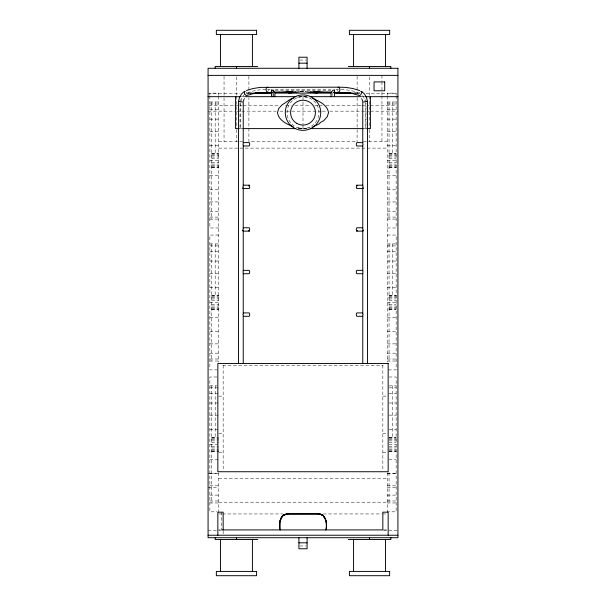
<?xml version="1.0" encoding="UTF-8"?>
<svg xmlns="http://www.w3.org/2000/svg" width="606" height="606" viewBox="0 0 606 606"><rect width="100%" height="100%" fill="white"/><g stroke="black" fill="none" stroke-linecap="round" stroke-linejoin="round"><path stroke-width="0.45" stroke-dasharray="3.03 2.27" d="M268.64 91.112L268.935 89.673M241.082 100.914L241.688 98.528L243.4 95.612L245.195 94.021M243.87 99.596L244.763 98.074M358.79 93.574L359.608 92.263M308.613 128.063L310.113 127.699M297.387 97.218L303 96.672L307.136 97.218M300.334 91.68L305.803 91.453M298.864 128.063L303 128.608L306.545 128.328M300.25 91.521L305.78 91.476M300.22 91.476L305.75 91.521M249.877 93.119L251.74 93.059M300.205 91.438L305.666 91.68M251.732 92.998L247.998 93.119L251.702 93.119M299.826 60.039L306.174 60.039M267.488 89.574L270.079 89.574M275.253 89.574L330.747 89.574M335.921 89.574L338.512 89.574M275.124 90.218L330.876 90.218M354.298 93.119L358.002 93.119L354.268 92.998M208.078 93.271L240.014 93.271M246.225 93.271L248.884 93.271M357.116 93.271L359.775 93.271M365.986 93.271L396.983 93.271M241.249 96.672L243.968 96.672M298.75 96.672L307.25 96.672M362.032 96.672L364.751 96.672M209.858 101.99L218.728 101.99M387.272 101.99L396.142 101.99M209.858 103.99L218.728 103.99M387.272 103.99L396.142 103.99M208.972 105.542L233.795 105.542M234.734 105.542L242.264 105.542M243.211 105.542L279.934 105.542M285.577 105.542L291.228 105.542M294.993 105.542L311.007 105.542M314.772 105.542L318.536 105.542M319.476 105.542L322.301 105.542M326.066 105.542L360.911 105.542M361.85 105.542L369.38 105.542M370.327 105.542L397.028 105.542M209.858 109.837L218.728 109.837M387.272 109.837L396.142 109.837M208.078 111.163L235.582 111.163M236.469 111.163L276.177 111.163M279.942 111.163L285.593 111.163M286.532 111.163L321.354 111.163M322.294 111.163L326.058 111.163M329.823 111.163L369.531 111.163M370.417 111.163L397.922 111.163M209.858 119.14L218.728 119.14M387.272 119.14L396.142 119.14M240.014 128.608L241.9 128.608M298.303 128.608L307.696 128.608M364.1 128.608L365.986 128.608L365.986 103.247M209.858 131.267L218.728 131.267M387.272 131.267L396.142 131.267M218.728 141.668L242.68 141.668M355.23 141.668L248.884 141.668L248.884 97.786M363.32 141.668L387.272 141.668M209.858 145.387L218.728 145.387M387.272 145.387L396.142 145.387M218.728 148.122L387.272 148.122M211.63 153.447L218.728 153.447M389.044 153.447L396.142 153.447M211.63 153.689L218.728 153.689M389.044 153.689L396.142 153.689M211.63 154.394L218.728 154.394M389.044 154.394L396.142 154.394M211.63 155.522L218.728 155.522M389.044 155.522L396.142 155.522M211.63 156.992L218.728 156.992M389.044 156.992L396.142 156.992M211.63 158.704L218.728 158.704M389.044 158.704L396.142 158.704M209.858 160.537L218.728 160.537M387.272 160.537L396.142 160.537M211.63 162.378L218.728 162.378M389.044 162.378L396.142 162.378M211.63 164.09L218.728 164.09M389.044 164.09L396.142 164.09M211.63 165.559L218.728 165.559M389.044 165.559L396.142 165.559M211.63 166.688L218.728 166.688M389.044 166.688L396.142 166.688M211.63 167.392L218.728 167.392M389.044 167.392L396.142 167.392M211.63 167.635L218.728 167.635M389.044 167.635L396.142 167.635M209.858 175.695L218.728 175.695M387.272 175.695L396.142 175.695M209.858 189.814L218.728 189.814M387.272 189.814L396.142 189.814M209.858 201.942L218.728 201.942M387.272 201.942L396.142 201.942M209.858 211.244L218.728 211.244M387.272 211.244L396.142 211.244M209.858 217.092L218.728 217.092M387.272 217.092L396.142 217.092M209.858 219.092L218.728 219.092M387.272 219.092L396.142 219.092M218.728 227.962L209.858 227.962L209.858 96.263M387.272 227.962L396.142 227.962L396.142 96.263M218.728 235.06L209.858 235.06L209.858 369.895L216.956 369.895M387.272 235.06L396.142 235.06L396.142 369.895L387.272 369.895M209.858 243.93L218.728 243.93M387.272 243.93L396.142 243.93M209.858 245.922L218.728 245.922M387.272 245.922L396.142 245.922M209.858 251.77L218.728 251.77M387.272 251.77L396.142 251.77M209.858 261.072L218.728 261.072M387.272 261.072L396.142 261.072M209.858 273.2L218.728 273.2M387.272 273.2L396.142 273.2M209.858 287.32L218.728 287.32M387.272 287.32L396.142 287.32M211.63 295.38L218.728 295.38M389.044 295.38L396.142 295.38M211.63 295.622L218.728 295.622M389.044 295.622L396.142 295.622M211.63 296.326L218.728 296.326M389.044 296.326L396.142 296.326M211.63 297.455L218.728 297.455M389.044 297.455L396.142 297.455M211.63 298.925L218.728 298.925M389.044 298.925L396.142 298.925M211.63 300.637L218.728 300.637M389.044 300.637L396.142 300.637M209.858 302.477L218.728 302.477M387.272 302.477L396.142 302.477M211.63 304.31L218.728 304.31M389.044 304.31L396.142 304.31M211.63 306.022L218.728 306.022M389.044 306.022L396.142 306.022M211.63 307.492L218.728 307.492M389.044 307.492L396.142 307.492M211.63 308.621L218.728 308.621M389.044 308.621L396.142 308.621M211.63 309.333L218.728 309.333M389.044 309.333L396.142 309.333M211.63 309.575L218.728 309.575M389.044 309.575L396.142 309.575M209.858 317.627L218.728 317.627M387.272 317.627L396.142 317.627M209.858 331.747L218.728 331.747M387.272 331.747L396.142 331.747M209.858 343.875L218.728 343.875M387.272 343.875L396.142 343.875M209.858 353.177L218.728 353.177M387.272 353.177L396.142 353.177M209.858 359.032L218.728 359.032M387.272 359.032L396.142 359.032M209.858 361.024L218.728 361.024M387.272 361.024L396.142 361.024M222.788 365.282L383.212 365.282M216.956 376.993L209.858 376.993L209.858 511.828L216.956 511.828M389.044 376.993L396.142 376.993L396.142 511.828L387.272 511.828M209.858 385.863L216.956 385.863M389.044 385.863L396.142 385.863M209.858 387.855L218.728 387.855M389.044 387.855L396.142 387.855M209.858 393.703L218.728 393.703M389.044 393.703L396.142 393.703M218.728 396.135L223.16 396.135M382.84 396.135L387.272 396.135M209.858 403.013L218.728 403.013M389.044 403.013L396.142 403.013M209.858 415.133L218.728 415.133M389.044 415.133L396.142 415.133M209.858 429.26L218.728 429.26M389.044 429.26L396.142 429.26M218.728 433.358L223.16 433.358M382.84 433.358L388.158 433.358M211.63 437.312L216.956 437.312M389.044 437.312L396.142 437.312M211.63 437.555L218.728 437.555M389.044 437.555L396.142 437.555M211.63 438.267L218.728 438.267M389.044 438.267L396.142 438.267M211.63 439.395L218.728 439.395M389.044 439.395L396.142 439.395M211.63 440.865L218.728 440.865M389.044 440.865L396.142 440.865M211.63 442.577L218.728 442.577M389.044 442.577L396.142 442.577M209.858 444.41L218.728 444.41M389.044 444.41L396.142 444.41M211.63 446.243L218.728 446.243M389.044 446.243L396.142 446.243M211.63 447.955L218.728 447.955M389.044 447.955L396.142 447.955M211.63 449.425L218.728 449.425M389.044 449.425L396.142 449.425M211.63 450.553L218.728 450.553M389.044 450.553L396.142 450.553M211.63 451.265L218.728 451.265M389.044 451.265L396.142 451.265M211.63 451.508L218.728 451.508M389.044 451.508L396.142 451.508M218.728 452.258L223.16 452.258M382.84 452.258L387.272 452.258M209.858 459.56L218.728 459.56M389.044 459.56L396.142 459.56M208.078 473.491L218.728 473.491M387.272 473.491L397.028 473.491M209.858 473.687L218.728 473.687M387.272 473.687L396.142 473.687M218.728 478.46L387.272 478.46M209.858 485.807L218.728 485.807M387.272 485.807L396.142 485.807M208.078 487.686L218.728 487.686M387.272 487.686L397.028 487.686M209.858 495.117L218.728 495.117M387.272 495.117L396.142 495.117M209.858 500.965L218.728 500.965M387.272 500.965L396.142 500.965M218.728 502.207L387.272 502.207M209.858 502.957L218.728 502.957M387.272 502.957L396.142 502.957M218.728 513.941L221.554 513.941M222.493 513.941L282.752 513.941M323.248 513.941L381.621 513.941M382.568 513.941L387.272 513.941M218.728 529.909L220.501 529.909M383.727 529.909L387.272 529.909M208.078 530.621L220.607 530.621M383.507 530.621L397.028 530.621M299.826 545.961L306.174 545.961M354.26 93.059L356.123 93.119M305.068 96.945L308.613 97.218L310.386 97.93M300.932 128.336L296.205 127.586M246.392 92.263L247.21 93.574M362.6 95.612L364.312 98.528L365.123 101.71M361.237 98.074L362.13 99.596M337.065 89.673L337.36 91.112M396.142 95.422L396.142 93.119L387.272 93.119L387.272 95.422M392.597 101.99L392.597 153.689M392.597 243.93L392.597 295.622M392.597 385.863L392.597 437.555M389.044 101.99L389.044 219.092M389.044 243.93L389.044 361.024M389.044 472.748L389.044 502.957M387.272 96.263L387.272 362.04M387.272 472.703L387.272 513.04M382.84 365.282L382.84 470.824M381.954 75.379L381.954 80.984M381.954 81.916L381.954 95.157M381.954 95.922L381.954 141.668M369.531 76.811L369.531 95.157M369.531 96.096L369.531 128.73M369.531 129.654L369.531 141.668M365.797 99.49L365.797 102.308M365.797 103.247L365.797 128.608M357.116 76.311L357.116 94.051M357.116 97.786L357.116 141.668M332.77 92.794L332.77 95.453M303 96.672L303 123.912M303 124.851L303 128.608M248.884 76.311L248.884 94.051M240.203 99.49L240.203 102.308M240.203 103.247L240.203 128.608M240.014 103.247L240.014 127.669M236.469 76.811L236.469 95.157M236.469 96.096L236.469 128.73M236.469 129.654L236.469 141.668M224.046 76.311L224.046 97.036M224.046 97.786L224.046 141.668M223.16 365.282L223.16 470.824M223.16 530.795L223.16 534.348M221.387 512.168L221.387 528.977M218.728 95.422L218.728 93.119L209.858 93.119L209.858 95.422M218.728 96.263L218.728 362.04M218.728 472.703L218.728 513.04M215.175 101.99L215.175 153.689M215.175 243.93L215.175 295.622M215.175 385.863L215.175 437.555M211.63 101.99L211.63 219.092M211.63 243.93L211.63 361.024M211.63 385.863L211.63 502.957M290.592 122.685A15.968 15.968 0 0 1 299.955 96.96A15.968 15.968 0 0 1 318.271 117.306A15.968 15.968 0 0 1 291.706 123.927M247.286 92.832A75.561 62.872 -90 0 1 266.64 89.552M341.072 89.544A75.561 62.872 -90 0 1 358.714 92.832"/><path stroke-width="0.91" d="M326.066 529.909C327.513 523.887 326.089 513.744 318.036 513.858L287.964 513.858C279.889 513.752 278.495 523.902 279.934 529.909M281.169 517.963L279.934 521.887L280.714 518.88L282.275 516.198L280.177 520.857L280.116 529.909M334.376 90.953L334.459 90.059L332.77 90.218L332.596 90.953L331.081 91.93L331.081 96.672M282.419 516.342L284.032 515.077L286.933 514.1L318.036 514.032C325.876 513.396 327.21 524.175 325.884 529.909M243.241 231.136L249.286 231.136L249.725 229.394L249.233 227.765L243.241 227.765M238.514 363.509L238.514 101.346L239.506 97.468L241.589 93.922L244.468 91.362L245.339 91.415M243.445 101.24L243.87 99.596M319.089 513.926L318.036 514.032L320.12 514.123M362.759 185.186L356.767 185.186L356.275 186.815L356.714 188.557L362.759 188.557M319.067 514.1L321.119 514.456M244.468 91.362L244.377 93.4L245.195 94.71L246.241 95.559L247.119 95.612L247.483 94.854M322.066 514.918L320.074 514.297M322.937 515.501L321.051 514.63M281.745 517.107L282.404 516.327M323.596 516.327L325.452 518.812L326.066 521.887L325.286 518.88L323.581 516.342M248.483 185.921L249.233 185.186L249.725 186.815L249.286 188.557L243.241 188.557M362.759 227.765L356.767 227.765L356.275 229.394L356.714 231.136L357.479 230.583M284.04 515.092C279.646 516.168 294.137 512.131 284.881 514.456M362.759 188.383L363.6 188.004M362.759 230.962L363.6 230.583M293.622 98.127C288.986 99.02 286.29 102.74 282.237 104.656L278.745 108.504L277.48 112.64C278.639 120.488 286.986 124.147 293.372 126.821M312.378 127.154L319.089 123.927L320.453 122.48L323.763 120.624L327.255 116.769L328.52 112.64C327.361 104.785 319.014 101.126 312.628 98.46M246.331 90.544L253.164 88.514L260.141 87.393L338.928 87.181L345.859 87.393L352.836 88.514L359.669 90.544M248.24 95.119L254.649 93.218M367.486 101.475L362.759 102.066L362.759 143.789L363.161 144.236L362.759 144.773L362.759 186.368L363.161 186.815L362.759 187.352L362.759 228.947L363.161 229.394L362.759 229.932L362.759 271.533L363.161 271.973L362.759 272.511L362.759 314.113L363.161 314.552L362.759 315.09L362.759 363.509M288.767 93.119L299.44 91.794M338.034 87.241L338.928 87.181L339.951 89.476L339.693 90.953L338.989 91.9L338.095 91.96M295.667 91.824L275.503 93.119L330.497 93.119L310.333 91.824M360.661 91.415L361.532 91.362L364.411 93.922L366.494 97.468L367.486 101.346L367.486 363.509M264.11 93.119L271.518 92.786M275.222 92.612L292.812 91.809M255.368 93.119L272.177 92.498M274.98 92.392L290.857 91.801M272.245 92.377L255.467 92.938L272.238 92.339M275.041 92.279L279.699 92.127M366.585 101.361L367.486 101.346M298.917 63.175L307.083 63.175M257.755 66.508L215.175 66.508L215.175 68.281M348.245 66.508L390.825 66.508L390.825 68.281M208.078 75.379L397.922 75.379M252.619 93.119L271.996 93.119M334.004 93.119L353.381 93.119M208.078 96.672L240.4 96.672M244.612 96.672L295.88 96.672M310.12 96.672L361.388 96.672M365.6 96.672L397.922 96.672M239.431 128.608L235.582 128.608L235.582 96.672M242.68 128.608L295.652 128.608M310.348 128.608L363.32 128.608M366.569 128.608L370.417 128.608L370.417 96.672M243.241 142.607L249.233 142.607L249.725 144.236L249.286 145.978L243.241 145.978M362.759 142.607L356.767 142.607L356.275 144.236L356.714 145.978L362.759 145.978M243.241 185.186L249.233 185.186M356.714 231.136L362.759 231.136M243.241 270.344L249.233 270.344L249.725 271.973L249.286 273.715L243.241 273.715M362.759 270.344L356.767 270.344L356.275 271.973L356.714 273.715L362.759 273.715M243.241 312.923L249.233 312.923L249.725 314.552L249.286 316.294L243.241 316.294M362.759 312.923L356.767 312.923L356.275 314.552L356.714 316.294L362.759 316.294M221.387 529.909L382.84 529.909L382.84 512.168L388.158 512.168L388.158 535.234M208.078 535.234L397.922 535.234M257.755 539.491L215.175 539.491L215.175 537.719M348.245 539.491L390.825 539.491L390.825 537.719M298.917 542.824L307.083 542.824M238.514 101.346L239.415 101.361M333.762 92.339L350.541 92.885L333.755 92.377M326.301 92.127L330.959 92.279M315.143 91.801L331.02 92.392M333.823 92.498L350.632 93.119M313.188 91.809L330.778 92.612M334.482 92.786L341.89 93.119M267.966 87.241L267.072 87.181L266.345 88.037L266.049 89.476L266.307 90.953L267.011 91.9L267.905 91.96M271.541 96.672L271.541 90.059L273.23 90.218L273.404 90.953L274.919 91.93L274.919 96.672M306.56 91.794L317.233 93.119M238.514 101.475L243.241 102.066L243.241 143.789L242.839 144.236L243.241 144.773L243.241 186.368L242.839 186.815L243.241 187.352L243.241 228.947L242.839 229.394L243.241 229.932L243.241 271.533L242.839 271.973L243.241 272.511L243.241 314.113L242.839 314.552L243.241 315.09L243.241 363.509M351.351 93.218L357.76 95.119M242.4 188.004L243.241 188.383M242.4 230.583L243.241 230.962M248.521 230.583L249.286 231.136M356.767 185.186L357.517 185.921M361.532 91.362L361.903 92.12L360.805 94.71L359.759 95.559L358.881 95.612L358.517 94.854M362.13 99.596L362.555 101.24M271.541 90.059L271.624 90.953M385.499 34.572L385.499 66.508M385.499 539.491L385.499 571.428M369.531 66.508L369.531 68.281M369.531 537.719L369.531 539.491M353.563 34.572L353.563 66.508M353.563 539.491L353.563 571.428M334.459 90.059L334.459 96.672M307.083 68.281L307.083 57.229L298.917 57.229L298.917 68.281M307.083 537.719L307.083 548.771L298.917 548.771L298.917 537.719M273.23 90.218L273.23 96.672M252.437 34.572L252.437 66.508M252.437 539.491L252.437 571.428M236.469 66.508L236.469 68.281M236.469 537.719L236.469 539.491M223.16 529.909L223.16 512.168L217.842 512.168L217.842 535.234M220.501 34.572L220.501 66.508M220.501 539.491L220.501 571.428M256.588 30.3L216.35 30.3L216.35 34.572L256.588 34.572L256.588 30.3M389.65 30.3L349.412 30.3L349.412 34.572L389.65 34.572L389.65 30.3M397.922 68.281L208.078 68.281L208.078 537.719L397.922 537.719L397.922 68.281M384.704 81.908L374.061 81.908L374.061 90.779L384.704 90.779L384.704 81.908M388.158 363.509L217.842 363.509L217.842 471.733L388.158 471.733L388.158 363.509M256.588 571.428L216.35 571.428L216.35 575.7L256.588 575.7L256.588 571.428M389.65 571.428L349.412 571.428L349.412 575.7L389.65 575.7L389.65 571.428M290.471 125.169A17.725 17.725 0 0 0 320.12 117.223A17.725 17.725 0 0 0 298.41 95.521A17.725 17.725 0 0 0 290.471 125.169M296.788 123.397A12.423 12.423 0 0 0 315.423 112.64A12.423 12.423 0 0 0 296.788 101.884A12.423 12.423 0 0 0 296.788 123.397"/></g></svg>
